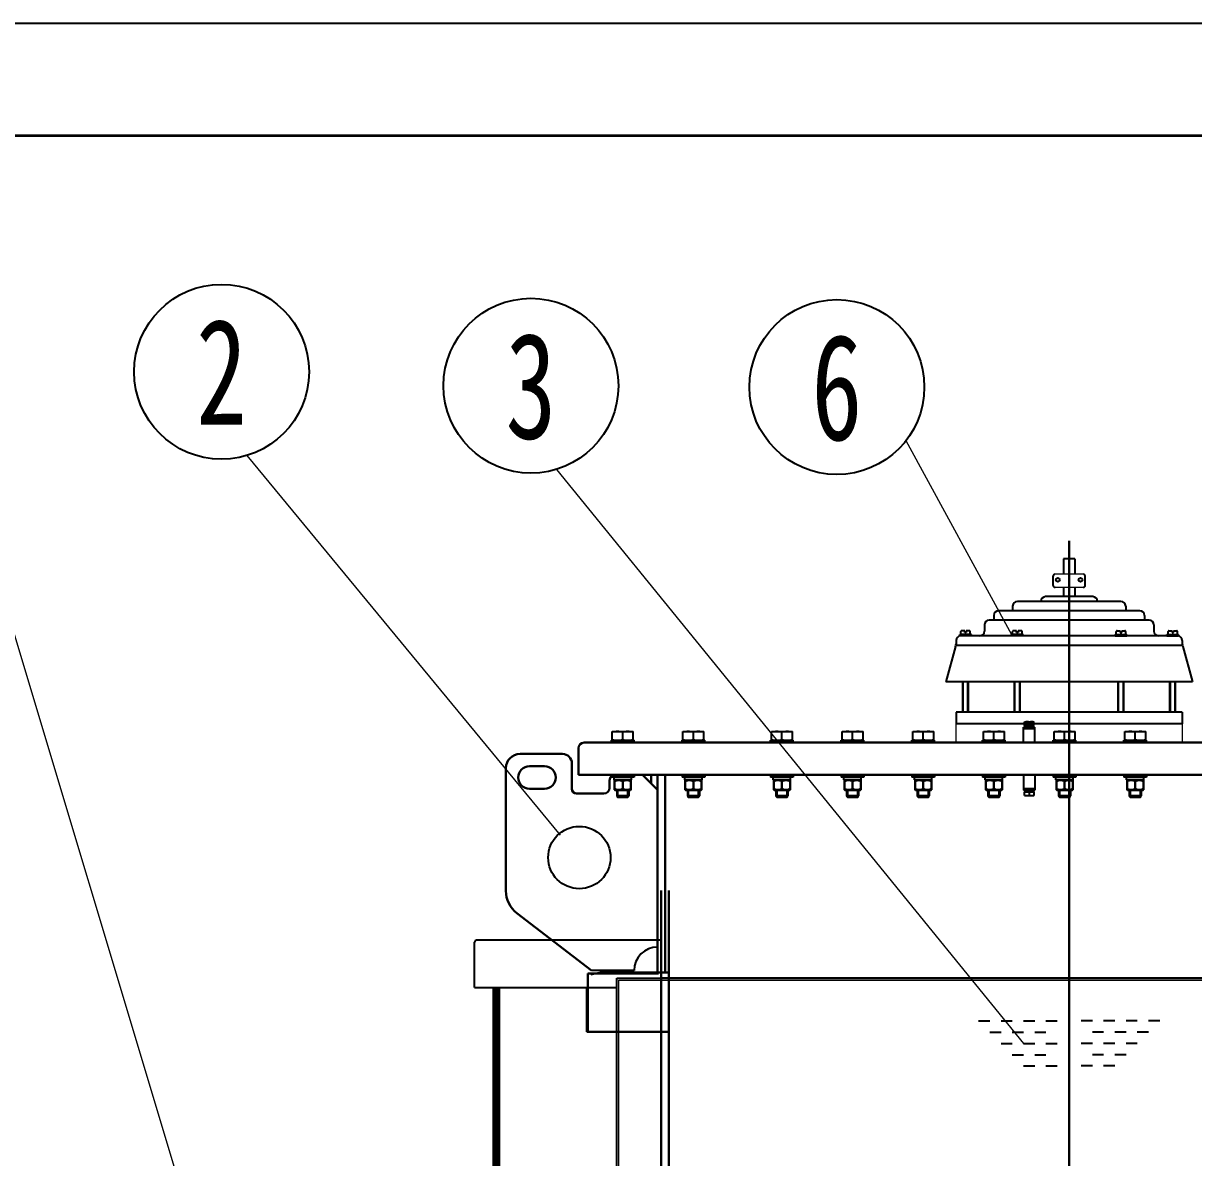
# Model space of a CAD drawing. Extents: x 54056 to 359947, y -41534 to 373650.
# Drawn here: x 82643 to 83885, y -35646 to -34442 of the extents above; entities that cross this region are included whole.
import ezdxf
from ezdxf.enums import TextEntityAlignment as Align

# ---------------------------------------------------------------- set-up
doc = ezdxf.new("R2010")
doc.units = 0
doc.header["$LTSCALE"] = 3
doc.header["$MEASUREMENT"] = 0
for name, pattern in [('CENTER', [50.8, 31.75, -6.35, 6.35, -6.35]), ('CENTERX2', [20.32, 12.7, -2.54, 2.54, -2.54]), ('DASHED', [19.05, 12.7, -6.35])]:
    doc.linetypes.add(name, pattern=pattern)
doc.layers.get('0').update_dxf_attribs({"linetype": 'CONTINUOUS', "lineweight": 30})
for name, color, linetype, lineweight in [('02', 1, 'CONTINUOUS', 18), ('11', 3, 'CONTINUOUS', 18), ('DIM', 4, 'CONTINUOUS', 20), ('标注、文本', 3, 'CONTINUOUS', 25), ('粗实线', 7, 'CONTINUOUS', 35)]:
    doc.layers.add(name, color=color, linetype=linetype, lineweight=lineweight)
for name, color, linetype in [('02___PRT_ALL_AXES', 7, 'CONTINUOUS'), ('08', 1, 'CONTINUOUS'), ('1', 6, 'CENTER'), ('2', 7, 'CONTINUOUS'), ('INTE_THICK', 7, 'CONTINUOUS'), ('ROUNDS', 7, 'CONTINUOUS')]:
    doc.layers.add(name, color=color, linetype=linetype)
doc.styles.get("Standard").update_dxf_attribs({"font": 'STFANGSO.TTF', "width": 0.7})

msp = doc.modelspace()

# ---------------------------------------------------------------- linework, layer by layer
at = {"color": 1, "linetype": 'ByBlock', "lineweight": 30}
msp.add_line((83753.145, -34990.94), (83753.145, -37474.053), dxfattribs=at)
at = {"color": 7, "linetype": 'Continuous'}
for p, q in [((83705.785, -35186.953), (83715.785, -35186.953)), ((83232.285, -35239.153), (83232.285, -35211.153)), ((84260.285, -35205.153), (83238.285, -35205.153)), ((83268.173, -35202.653), (83269.828, -35202.653)), ((83277.63, -35202.653), (83280.941, -35202.653)), ((83288.743, -35202.653), (83290.398, -35202.653)), ((83343.173, -35202.653), (83344.828, -35202.653)), ((83352.63, -35202.653), (83355.941, -35202.653)), ((83363.743, -35202.653), (83365.398, -35202.653)), ((83437.173, -35202.653), (83438.828, -35202.653)), ((83446.63, -35202.653), (83449.941, -35202.653)), ((83457.743, -35202.653), (83459.398, -35202.653)), ((83512.173, -35202.653), (83513.828, -35202.653)), ((83521.63, -35202.653), (83524.941, -35202.653)), ((83532.743, -35202.653), (83534.398, -35202.653)), ((83587.173, -35202.653), (83588.828, -35202.653)), ((83596.63, -35202.653), (83599.941, -35202.653)), ((83607.743, -35202.653), (83609.398, -35202.653)), ((83662.173, -35202.653), (83663.828, -35202.653)), ((83671.63, -35202.653), (83674.941, -35202.653)), ((83682.743, -35202.653), (83684.398, -35202.653)), ((83737.173, -35202.653), (83738.828, -35202.653)), ((83746.63, -35202.653), (83749.941, -35202.653)), ((83757.743, -35202.653), (83759.398, -35202.653)), ((83812.173, -35202.653), (83813.828, -35202.653)), ((83821.63, -35202.653), (83824.941, -35202.653)), ((83832.743, -35202.653), (83834.398, -35202.653)), ((83215.285, -35217.153), (83170.285, -35217.153)), ((83155.285, -35232.153), (83155.285, -35362.381)), ((83196.285, -35230.153), (83180.285, -35230.153)), ((83225.285, -35254.153), (83225.285, -35227.153)), ((83387.785, -35239.153), (83232.285, -35239.153)), ((83265.285, -35245.153), (83265.285, -35253.153)), ((83288.485, -35244.753), (83270.085, -35244.753)), ((83270.612, -35255.267), (83270.612, -35245.039)), ((83279.285, -35253.049), (83279.285, -35247.257)), ((83287.959, -35255.267), (83287.959, -35245.039)), ((83316.285, -35255.153), (83300.285, -35239.153)), ((83316.285, -35450.32), (83316.285, -35239.153)), ((83363.485, -35244.753), (83345.085, -35244.753)), ((83345.612, -35255.267), (83345.612, -35245.039)), ((83354.285, -35253.049), (83354.285, -35247.257)), ((83362.959, -35255.267), (83362.959, -35245.039)), ((84110.785, -35239.153), (83387.785, -35239.153)), ((83457.485, -35244.753), (83439.085, -35244.753)), ((83439.612, -35255.267), (83439.612, -35245.039)), ((83448.285, -35253.049), (83448.285, -35247.257)), ((83456.959, -35255.267), (83456.959, -35245.039)), ((83532.485, -35244.753), (83514.085, -35244.753)), ((83514.612, -35255.267), (83514.612, -35245.039)), ((83523.285, -35253.049), (83523.285, -35247.257)), ((83531.959, -35255.267), (83531.959, -35245.039)), ((83607.485, -35244.753), (83589.085, -35244.753)), ((83589.612, -35255.267), (83589.612, -35245.039)), ((83598.285, -35253.049), (83598.285, -35247.257)), ((83606.959, -35255.267), (83606.959, -35245.039)), ((83682.485, -35244.753), (83664.085, -35244.753)), ((83664.612, -35255.267), (83664.612, -35245.039)), ((83673.285, -35253.049), (83673.285, -35247.257)), ((83681.959, -35255.267), (83681.959, -35245.039)), ((83757.485, -35244.753), (83739.085, -35244.753)), ((83739.612, -35255.267), (83739.612, -35245.039)), ((83748.285, -35253.049), (83748.285, -35247.257)), ((83756.959, -35255.267), (83756.959, -35245.039)), ((83832.485, -35244.753), (83814.085, -35244.753)), ((83814.612, -35255.267), (83814.612, -35245.039)), ((83823.285, -35253.049), (83823.285, -35247.257)), ((83831.959, -35255.267), (83831.959, -35245.039)), ((83180.285, -35254.153), (83196.285, -35254.153)), ((83230.285, -35259.153), (83259.285, -35259.153)), ((83271.774, -35255.553), (83286.797, -35255.553)), ((83274.205, -35262.978), (83272.935, -35261.708)), ((83285.635, -35261.708), (83272.935, -35261.708)), ((83284.365, -35262.978), (83285.635, -35261.708)), ((83346.774, -35255.553), (83361.797, -35255.553)), ((83349.205, -35262.978), (83347.935, -35261.708)), ((83360.635, -35261.708), (83347.935, -35261.708)), ((83359.365, -35262.978), (83360.635, -35261.708)), ((83440.774, -35255.553), (83455.797, -35255.553)), ((83443.205, -35262.978), (83441.935, -35261.708)), ((83454.635, -35261.708), (83441.935, -35261.708)), ((83453.365, -35262.978), (83454.635, -35261.708)), ((83515.774, -35255.553), (83530.797, -35255.553)), ((83518.205, -35262.978), (83516.935, -35261.708)), ((83529.635, -35261.708), (83516.935, -35261.708)), ((83528.365, -35262.978), (83529.635, -35261.708)), ((83590.774, -35255.553), (83605.797, -35255.553)), ((83593.205, -35262.978), (83591.935, -35261.708)), ((83604.635, -35261.708), (83591.935, -35261.708)), ((83603.365, -35262.978), (83604.635, -35261.708)), ((83665.774, -35255.553), (83680.797, -35255.553)), ((83668.205, -35262.978), (83666.935, -35261.708)), ((83679.635, -35261.708), (83666.935, -35261.708)), ((83678.365, -35262.978), (83679.635, -35261.708)), ((83715.785, -35257.353), (83705.785, -35257.353)), ((83711.52, -35255.753), (83710.597, -35257.353)), ((83711.809, -35255.753), (83710.885, -35257.353)), ((83740.774, -35255.553), (83755.797, -35255.553)), ((83743.205, -35262.978), (83741.935, -35261.708)), ((83754.635, -35261.708), (83741.935, -35261.708)), ((83753.365, -35262.978), (83754.635, -35261.708)), ((83815.774, -35255.553), (83830.797, -35255.553)), ((83818.205, -35262.978), (83816.935, -35261.708)), ((83829.635, -35261.708), (83816.935, -35261.708)), ((83828.365, -35262.978), (83829.635, -35261.708)), ((83273.888, -35262.978), (83284.683, -35262.978)), ((83348.888, -35262.978), (83359.683, -35262.978)), ((83442.888, -35262.978), (83453.683, -35262.978)), ((83517.888, -35262.978), (83528.683, -35262.978)), ((83592.888, -35262.978), (83603.683, -35262.978)), ((83667.888, -35262.978), (83678.683, -35262.978)), ((83742.888, -35262.978), (83753.683, -35262.978)), ((83817.888, -35262.978), (83828.683, -35262.978)), ((83320.145, -35772.153), (83320.145, -35362.153)), ((83166.994, -35386.159), (83246.285, -35447.153)), ((83316.285, -35449.153), (83257.285, -35449.153)), ((83317.285, -35450.32), (83317.285, -35449.153)), ((83328.145, -35449.153), (83317.285, -35449.153)), ((83317.285, -35450.32), (83242.285, -35450.32)), ((83242.285, -35512.153), (83242.285, -35450.32)), ((84185.145, -35455.153), (83321.145, -35455.153)), ((83143.331, -37222.153), (83142.075, -35464.953)), ((83143.331, -37222.153), (83142.075, -35464.953)), ((83143.145, -35820.08), (83143.145, -35464.953)), ((83241.285, -35465.153), (83241.285, -35512.153)), ((83241.285, -35512.153), (83328.145, -35512.153))]:
    msp.add_line(p, q, dxfattribs=at)
at = {"color": 3, "linetype": 'Continuous'}
for p, q in [((83309.285, -35239.153), (83309.285, -35248.153)), ((83324.285, -35239.153), (83324.285, -35449.153)), ((83328.145, -35362.153), (83328.145, -35772.153)), ((83145.344, -37222.153), (83144, -35464.953)), ((83145.344, -37222.153), (83144, -35464.953)), ((83145.145, -35820.08), (83145.145, -35464.953)), ((83147, -35464.953), (83148.344, -37222.153)), ((83147, -35464.953), (83148.344, -37222.153)), ((83148.145, -35820.08), (83148.145, -35464.953))]:
    msp.add_line(p, q, dxfattribs=at)
at = {"color": 2, "linetype": 'Continuous'}
for p, q in [((83273.888, -35262.978), (83273.888, -35255.553)), ((83284.683, -35262.978), (83284.683, -35255.553)), ((83348.888, -35262.978), (83348.888, -35255.553)), ((83359.683, -35262.978), (83359.683, -35255.553)), ((83442.888, -35262.978), (83442.888, -35255.553)), ((83453.683, -35262.978), (83453.683, -35255.553)), ((83517.888, -35262.978), (83517.888, -35255.553)), ((83528.683, -35262.978), (83528.683, -35255.553)), ((83592.888, -35262.978), (83592.888, -35255.553)), ((83603.683, -35262.978), (83603.683, -35255.553)), ((83667.888, -35262.978), (83667.888, -35255.553)), ((83678.683, -35262.978), (83678.683, -35255.553)), ((83742.888, -35262.978), (83742.888, -35255.553)), ((83753.683, -35262.978), (83753.683, -35255.553)), ((83817.888, -35262.978), (83817.888, -35255.553)), ((83828.683, -35262.978), (83828.683, -35255.553))]:
    msp.add_line(p, q, dxfattribs=at)
at = {"color": 7, "linetype": 'Continuous'}
for centre, radius, start, end in [((83238.285, -35211.153), 6, 90, 180), ((83170.285, -35232.153), 15, 90, 180), ((83215.285, -35227.153), 10, 0, 90), ((83180.285, -35242.153), 12, 90, 270), ((83196.285, -35242.153), 12, 270, 90), ((83271.285, -35245.153), 6, 132.087528, 180), ((83271.774, -35247.257), 2.504, 90, 117.652096), ((83286.797, -35247.257), 2.504, 62.347904, 90), ((83346.774, -35247.257), 2.504, 90, 117.652096), ((83361.797, -35247.257), 2.504, 62.347904, 90), ((83440.774, -35247.257), 2.504, 90, 117.652096), ((83455.797, -35247.257), 2.504, 62.347904, 90), ((83515.774, -35247.257), 2.504, 90, 117.652096), ((83530.797, -35247.257), 2.504, 62.347904, 90), ((83590.774, -35247.257), 2.504, 90, 117.652096), ((83605.797, -35247.257), 2.504, 62.347904, 90), ((83665.774, -35247.257), 2.504, 90, 117.652096), ((83680.797, -35247.257), 2.504, 62.347904, 90), ((83740.774, -35247.257), 2.504, 90, 117.652096), ((83755.797, -35247.257), 2.504, 62.347904, 90), ((83815.774, -35247.257), 2.504, 90, 117.652096), ((83830.797, -35247.257), 2.504, 62.347904, 90), ((83230.285, -35254.153), 5, 180, 270), ((83259.285, -35253.153), 6, 270, 0), ((83271.774, -35253.049), 2.504, 242.347904, 270), ((83286.797, -35253.049), 2.504, 270, 297.652096), ((83346.774, -35253.049), 2.504, 242.347904, 270), ((83361.797, -35253.049), 2.504, 270, 297.652096), ((83440.774, -35253.049), 2.504, 242.347904, 270), ((83455.797, -35253.049), 2.504, 270, 297.652096), ((83515.774, -35253.049), 2.504, 242.347904, 270), ((83530.797, -35253.049), 2.504, 270, 297.652096), ((83590.774, -35253.049), 2.504, 242.347904, 270), ((83605.797, -35253.049), 2.504, 270, 297.652096), ((83665.774, -35253.049), 2.504, 242.347904, 270), ((83680.797, -35253.049), 2.504, 270, 297.652096), ((83740.774, -35253.049), 2.504, 242.347904, 270), ((83755.797, -35253.049), 2.504, 270, 297.652096), ((83815.774, -35253.049), 2.504, 242.347904, 270), ((83830.797, -35253.049), 2.504, 270, 297.652096), ((83185.285, -35362.381), 30, 180, 232.431408), ((83257.285, -35465.153), 16, 90, 111.810424), ((83251.341, -35466.298), 16, 90, 111.810424)]:
    msp.add_arc(centre, radius, start, end, dxfattribs=at)
for points, knots in [([(83279.285, -35247.257), (83279.285, -35247.013), (83279.156, -35246.531), (83278.697, -35245.984), (83278.128, -35245.609), (83277.312, -35245.28), (83276.241, -35245.081), (83274.948, -35245.018), (83273.655, -35245.081), (83272.584, -35245.28), (83271.769, -35245.609), (83271.2, -35245.984), (83270.741, -35246.531), (83270.612, -35247.013), (83270.612, -35247.257)], [0, 0, 0, 0, 0.06831954, 0.13363892, 0.19647531, 0.25797273, 0.37924939, 0.50003357, 0.62081808, 0.74209453, 0.80358604, 0.86639654, 0.9316918, 1, 1, 1, 1]), ([(83287.959, -35247.257), (83287.959, -35247.013), (83287.83, -35246.531), (83287.371, -35245.984), (83286.801, -35245.609), (83285.986, -35245.28), (83284.915, -35245.081), (83283.623, -35245.018), (83282.33, -35245.081), (83281.258, -35245.28), (83280.443, -35245.609), (83279.873, -35245.984), (83279.414, -35246.531), (83279.285, -35247.013), (83279.285, -35247.257)], [0, 0, 0, 0, 0.06831589, 0.13361298, 0.1964227, 0.25790937, 0.37917325, 0.49994446, 0.62072047, 0.74200295, 0.80350716, 0.8663402, 0.93167151, 1, 1, 1, 1]), ([(83354.285, -35247.257), (83354.285, -35247.013), (83354.156, -35246.531), (83353.697, -35245.984), (83353.128, -35245.609), (83352.312, -35245.28), (83351.241, -35245.081), (83349.948, -35245.018), (83348.655, -35245.081), (83347.584, -35245.28), (83346.769, -35245.609), (83346.2, -35245.984), (83345.741, -35246.531), (83345.612, -35247.013), (83345.612, -35247.257)], [0, 0, 0, 0, 0.06831954, 0.13363892, 0.19647531, 0.25797273, 0.37924939, 0.50003357, 0.62081808, 0.74209453, 0.80358604, 0.86639654, 0.9316918, 1, 1, 1, 1]), ([(83362.959, -35247.257), (83362.959, -35247.013), (83362.83, -35246.531), (83362.371, -35245.984), (83361.801, -35245.609), (83360.986, -35245.28), (83359.915, -35245.081), (83358.623, -35245.018), (83357.33, -35245.081), (83356.258, -35245.28), (83355.443, -35245.609), (83354.873, -35245.984), (83354.414, -35246.531), (83354.285, -35247.013), (83354.285, -35247.257)], [0, 0, 0, 0, 0.06831589, 0.13361298, 0.1964227, 0.25790937, 0.37917325, 0.49994446, 0.62072047, 0.74200295, 0.80350716, 0.8663402, 0.93167151, 1, 1, 1, 1]), ([(83448.285, -35247.257), (83448.285, -35247.013), (83448.156, -35246.531), (83447.697, -35245.984), (83447.128, -35245.609), (83446.312, -35245.28), (83445.241, -35245.081), (83443.948, -35245.018), (83442.655, -35245.081), (83441.584, -35245.28), (83440.769, -35245.609), (83440.2, -35245.984), (83439.741, -35246.531), (83439.612, -35247.013), (83439.612, -35247.257)], [0, 0, 0, 0, 0.06831954, 0.13363892, 0.19647531, 0.25797273, 0.37924939, 0.50003357, 0.62081808, 0.74209453, 0.80358604, 0.86639654, 0.9316918, 1, 1, 1, 1]), ([(83456.959, -35247.257), (83456.959, -35247.013), (83456.83, -35246.531), (83456.371, -35245.984), (83455.801, -35245.609), (83454.986, -35245.28), (83453.915, -35245.081), (83452.623, -35245.018), (83451.33, -35245.081), (83450.258, -35245.28), (83449.443, -35245.609), (83448.873, -35245.984), (83448.414, -35246.531), (83448.285, -35247.013), (83448.285, -35247.257)], [0, 0, 0, 0, 0.06831589, 0.13361298, 0.1964227, 0.25790937, 0.37917325, 0.49994446, 0.62072047, 0.74200295, 0.80350716, 0.8663402, 0.93167151, 1, 1, 1, 1]), ([(83523.285, -35247.257), (83523.285, -35247.013), (83523.156, -35246.531), (83522.697, -35245.984), (83522.128, -35245.609), (83521.312, -35245.28), (83520.241, -35245.081), (83518.948, -35245.018), (83517.655, -35245.081), (83516.584, -35245.28), (83515.769, -35245.609), (83515.2, -35245.984), (83514.741, -35246.531), (83514.612, -35247.013), (83514.612, -35247.257)], [0, 0, 0, 0, 0.06831954, 0.13363892, 0.19647531, 0.25797273, 0.37924939, 0.50003357, 0.62081808, 0.74209453, 0.80358604, 0.86639654, 0.9316918, 1, 1, 1, 1]), ([(83531.959, -35247.257), (83531.959, -35247.013), (83531.83, -35246.531), (83531.371, -35245.984), (83530.801, -35245.609), (83529.986, -35245.28), (83528.915, -35245.081), (83527.623, -35245.018), (83526.33, -35245.081), (83525.258, -35245.28), (83524.443, -35245.609), (83523.873, -35245.984), (83523.414, -35246.531), (83523.285, -35247.013), (83523.285, -35247.257)], [0, 0, 0, 0, 0.06831589, 0.13361298, 0.1964227, 0.25790937, 0.37917325, 0.49994446, 0.62072047, 0.74200295, 0.80350716, 0.8663402, 0.93167151, 1, 1, 1, 1]), ([(83598.285, -35247.257), (83598.285, -35247.013), (83598.156, -35246.531), (83597.697, -35245.984), (83597.128, -35245.609), (83596.312, -35245.28), (83595.241, -35245.081), (83593.948, -35245.018), (83592.655, -35245.081), (83591.584, -35245.28), (83590.769, -35245.609), (83590.2, -35245.984), (83589.741, -35246.531), (83589.612, -35247.013), (83589.612, -35247.257)], [0, 0, 0, 0, 0.06831954, 0.13363892, 0.19647531, 0.25797273, 0.37924939, 0.50003357, 0.62081808, 0.74209453, 0.80358604, 0.86639654, 0.9316918, 1, 1, 1, 1]), ([(83606.959, -35247.257), (83606.959, -35247.013), (83606.83, -35246.531), (83606.371, -35245.984), (83605.801, -35245.609), (83604.986, -35245.28), (83603.915, -35245.081), (83602.623, -35245.018), (83601.33, -35245.081), (83600.258, -35245.28), (83599.443, -35245.609), (83598.873, -35245.984), (83598.414, -35246.531), (83598.285, -35247.013), (83598.285, -35247.257)], [0, 0, 0, 0, 0.06831589, 0.13361298, 0.1964227, 0.25790937, 0.37917325, 0.49994446, 0.62072047, 0.74200295, 0.80350716, 0.8663402, 0.93167151, 1, 1, 1, 1]), ([(83673.285, -35247.257), (83673.285, -35247.013), (83673.156, -35246.531), (83672.697, -35245.984), (83672.128, -35245.609), (83671.312, -35245.28), (83670.241, -35245.081), (83668.948, -35245.018), (83667.655, -35245.081), (83666.584, -35245.28), (83665.769, -35245.609), (83665.2, -35245.984), (83664.741, -35246.531), (83664.612, -35247.013), (83664.612, -35247.257)], [0, 0, 0, 0, 0.06831954, 0.13363892, 0.19647531, 0.25797273, 0.37924939, 0.50003357, 0.62081808, 0.74209453, 0.80358604, 0.86639654, 0.9316918, 1, 1, 1, 1]), ([(83681.959, -35247.257), (83681.959, -35247.013), (83681.83, -35246.531), (83681.371, -35245.984), (83680.801, -35245.609), (83679.986, -35245.28), (83678.915, -35245.081), (83677.623, -35245.018), (83676.33, -35245.081), (83675.258, -35245.28), (83674.443, -35245.609), (83673.873, -35245.984), (83673.414, -35246.531), (83673.285, -35247.013), (83673.285, -35247.257)], [0, 0, 0, 0, 0.06831589, 0.13361298, 0.1964227, 0.25790937, 0.37917325, 0.49994446, 0.62072047, 0.74200295, 0.80350716, 0.8663402, 0.93167151, 1, 1, 1, 1]), ([(83748.285, -35247.257), (83748.285, -35247.013), (83748.156, -35246.531), (83747.697, -35245.984), (83747.128, -35245.609), (83746.312, -35245.28), (83745.241, -35245.081), (83743.948, -35245.018), (83742.655, -35245.081), (83741.584, -35245.28), (83740.769, -35245.609), (83740.2, -35245.984), (83739.741, -35246.531), (83739.612, -35247.013), (83739.612, -35247.257)], [0, 0, 0, 0, 0.06831954, 0.13363892, 0.19647531, 0.25797273, 0.37924939, 0.50003357, 0.62081808, 0.74209453, 0.80358604, 0.86639654, 0.9316918, 1, 1, 1, 1]), ([(83756.959, -35247.257), (83756.959, -35247.013), (83756.83, -35246.531), (83756.371, -35245.984), (83755.801, -35245.609), (83754.986, -35245.28), (83753.915, -35245.081), (83752.623, -35245.018), (83751.33, -35245.081), (83750.258, -35245.28), (83749.443, -35245.609), (83748.873, -35245.984), (83748.414, -35246.531), (83748.285, -35247.013), (83748.285, -35247.257)], [0, 0, 0, 0, 0.06831589, 0.13361298, 0.1964227, 0.25790937, 0.37917325, 0.49994446, 0.62072047, 0.74200295, 0.80350716, 0.8663402, 0.93167151, 1, 1, 1, 1]), ([(83823.285, -35247.257), (83823.285, -35247.013), (83823.156, -35246.531), (83822.697, -35245.984), (83822.128, -35245.609), (83821.312, -35245.28), (83820.241, -35245.081), (83818.948, -35245.018), (83817.655, -35245.081), (83816.584, -35245.28), (83815.769, -35245.609), (83815.2, -35245.984), (83814.741, -35246.531), (83814.612, -35247.013), (83814.612, -35247.257)], [0, 0, 0, 0, 0.06831954, 0.13363892, 0.19647531, 0.25797273, 0.37924939, 0.50003357, 0.62081808, 0.74209453, 0.80358604, 0.86639654, 0.9316918, 1, 1, 1, 1]), ([(83831.959, -35247.257), (83831.959, -35247.013), (83831.83, -35246.531), (83831.371, -35245.984), (83830.801, -35245.609), (83829.986, -35245.28), (83828.915, -35245.081), (83827.623, -35245.018), (83826.33, -35245.081), (83825.258, -35245.28), (83824.443, -35245.609), (83823.873, -35245.984), (83823.414, -35246.531), (83823.285, -35247.013), (83823.285, -35247.257)], [0, 0, 0, 0, 0.06831589, 0.13361298, 0.1964227, 0.25790937, 0.37917325, 0.49994446, 0.62072047, 0.74200295, 0.80350716, 0.8663402, 0.93167151, 1, 1, 1, 1]), ([(83270.612, -35253.049), (83270.612, -35253.292), (83270.741, -35253.775), (83271.2, -35254.322), (83271.769, -35254.696), (83272.584, -35255.025), (83273.655, -35255.224), (83274.948, -35255.288), (83276.241, -35255.225), (83277.312, -35255.025), (83278.127, -35254.697), (83278.697, -35254.322), (83279.156, -35253.775), (83279.285, -35253.292), (83279.285, -35253.049)], [0, 0, 0, 0, 0.06829582, 0.13358371, 0.1963908, 0.25788017, 0.37915389, 0.49993567, 0.6207226, 0.74201401, 0.80351993, 0.86635544, 0.93168065, 1, 1, 1, 1]), ([(83279.285, -35253.049), (83279.285, -35253.292), (83279.414, -35253.775), (83279.873, -35254.322), (83280.443, -35254.697), (83281.258, -35255.025), (83282.329, -35255.225), (83283.622, -35255.288), (83284.915, -35255.225), (83285.986, -35255.025), (83286.801, -35254.696), (83287.371, -35254.322), (83287.83, -35253.775), (83287.959, -35253.292), (83287.959, -35253.049)], [0, 0, 0, 0, 0.06831508, 0.13361999, 0.196443, 0.25793888, 0.37921906, 0.50000776, 0.62079657, 0.74207692, 0.80357124, 0.866388, 0.93168733, 1, 1, 1, 1]), ([(83345.612, -35253.049), (83345.612, -35253.292), (83345.741, -35253.775), (83346.2, -35254.322), (83346.769, -35254.696), (83347.584, -35255.025), (83348.655, -35255.224), (83349.948, -35255.288), (83351.241, -35255.225), (83352.312, -35255.025), (83353.127, -35254.697), (83353.697, -35254.322), (83354.156, -35253.775), (83354.285, -35253.292), (83354.285, -35253.049)], [0, 0, 0, 0, 0.06829582, 0.13358371, 0.1963908, 0.25788017, 0.37915389, 0.49993567, 0.6207226, 0.74201401, 0.80351993, 0.86635544, 0.93168065, 1, 1, 1, 1]), ([(83354.285, -35253.049), (83354.285, -35253.292), (83354.414, -35253.775), (83354.873, -35254.322), (83355.443, -35254.697), (83356.258, -35255.025), (83357.329, -35255.225), (83358.622, -35255.288), (83359.915, -35255.225), (83360.986, -35255.025), (83361.801, -35254.696), (83362.371, -35254.322), (83362.83, -35253.775), (83362.959, -35253.292), (83362.959, -35253.049)], [0, 0, 0, 0, 0.06831508, 0.13361999, 0.196443, 0.25793888, 0.37921906, 0.50000776, 0.62079657, 0.74207692, 0.80357124, 0.866388, 0.93168733, 1, 1, 1, 1]), ([(83439.612, -35253.049), (83439.612, -35253.292), (83439.741, -35253.775), (83440.2, -35254.322), (83440.769, -35254.696), (83441.584, -35255.025), (83442.655, -35255.224), (83443.948, -35255.288), (83445.241, -35255.225), (83446.312, -35255.025), (83447.127, -35254.697), (83447.697, -35254.322), (83448.156, -35253.775), (83448.285, -35253.292), (83448.285, -35253.049)], [0, 0, 0, 0, 0.06829582, 0.13358371, 0.1963908, 0.25788017, 0.37915389, 0.49993567, 0.6207226, 0.74201401, 0.80351993, 0.86635544, 0.93168065, 1, 1, 1, 1]), ([(83448.285, -35253.049), (83448.285, -35253.292), (83448.414, -35253.775), (83448.873, -35254.322), (83449.443, -35254.697), (83450.258, -35255.025), (83451.329, -35255.225), (83452.622, -35255.288), (83453.915, -35255.225), (83454.986, -35255.025), (83455.801, -35254.696), (83456.371, -35254.322), (83456.83, -35253.775), (83456.959, -35253.292), (83456.959, -35253.049)], [0, 0, 0, 0, 0.06831508, 0.13361999, 0.196443, 0.25793888, 0.37921906, 0.50000776, 0.62079657, 0.74207692, 0.80357124, 0.866388, 0.93168733, 1, 1, 1, 1]), ([(83514.612, -35253.049), (83514.612, -35253.292), (83514.741, -35253.775), (83515.2, -35254.322), (83515.769, -35254.696), (83516.584, -35255.025), (83517.655, -35255.224), (83518.948, -35255.288), (83520.241, -35255.225), (83521.312, -35255.025), (83522.127, -35254.697), (83522.697, -35254.322), (83523.156, -35253.775), (83523.285, -35253.292), (83523.285, -35253.049)], [0, 0, 0, 0, 0.06829582, 0.13358371, 0.1963908, 0.25788017, 0.37915389, 0.49993567, 0.6207226, 0.74201401, 0.80351993, 0.86635544, 0.93168065, 1, 1, 1, 1]), ([(83523.285, -35253.049), (83523.285, -35253.292), (83523.414, -35253.775), (83523.873, -35254.322), (83524.443, -35254.697), (83525.258, -35255.025), (83526.329, -35255.225), (83527.622, -35255.288), (83528.915, -35255.225), (83529.986, -35255.025), (83530.801, -35254.696), (83531.371, -35254.322), (83531.83, -35253.775), (83531.959, -35253.292), (83531.959, -35253.049)], [0, 0, 0, 0, 0.06831508, 0.13361999, 0.196443, 0.25793888, 0.37921906, 0.50000776, 0.62079657, 0.74207692, 0.80357124, 0.866388, 0.93168733, 1, 1, 1, 1]), ([(83589.612, -35253.049), (83589.612, -35253.292), (83589.741, -35253.775), (83590.2, -35254.322), (83590.769, -35254.696), (83591.584, -35255.025), (83592.655, -35255.224), (83593.948, -35255.288), (83595.241, -35255.225), (83596.312, -35255.025), (83597.127, -35254.697), (83597.697, -35254.322), (83598.156, -35253.775), (83598.285, -35253.292), (83598.285, -35253.049)], [0, 0, 0, 0, 0.06829582, 0.13358371, 0.1963908, 0.25788017, 0.37915389, 0.49993567, 0.6207226, 0.74201401, 0.80351993, 0.86635544, 0.93168065, 1, 1, 1, 1]), ([(83598.285, -35253.049), (83598.285, -35253.292), (83598.414, -35253.775), (83598.873, -35254.322), (83599.443, -35254.697), (83600.258, -35255.025), (83601.329, -35255.225), (83602.622, -35255.288), (83603.915, -35255.225), (83604.986, -35255.025), (83605.801, -35254.696), (83606.371, -35254.322), (83606.83, -35253.775), (83606.959, -35253.292), (83606.959, -35253.049)], [0, 0, 0, 0, 0.06831508, 0.13361999, 0.196443, 0.25793888, 0.37921906, 0.50000776, 0.62079657, 0.74207692, 0.80357124, 0.866388, 0.93168733, 1, 1, 1, 1]), ([(83664.612, -35253.049), (83664.612, -35253.292), (83664.741, -35253.775), (83665.2, -35254.322), (83665.769, -35254.696), (83666.584, -35255.025), (83667.655, -35255.224), (83668.948, -35255.288), (83670.241, -35255.225), (83671.312, -35255.025), (83672.127, -35254.697), (83672.697, -35254.322), (83673.156, -35253.775), (83673.285, -35253.292), (83673.285, -35253.049)], [0, 0, 0, 0, 0.06829582, 0.13358371, 0.1963908, 0.25788017, 0.37915389, 0.49993567, 0.6207226, 0.74201401, 0.80351993, 0.86635544, 0.93168065, 1, 1, 1, 1]), ([(83673.285, -35253.049), (83673.285, -35253.292), (83673.414, -35253.775), (83673.873, -35254.322), (83674.443, -35254.697), (83675.258, -35255.025), (83676.329, -35255.225), (83677.622, -35255.288), (83678.915, -35255.225), (83679.986, -35255.025), (83680.801, -35254.696), (83681.371, -35254.322), (83681.83, -35253.775), (83681.959, -35253.292), (83681.959, -35253.049)], [0, 0, 0, 0, 0.06831508, 0.13361999, 0.196443, 0.25793888, 0.37921906, 0.50000776, 0.62079657, 0.74207692, 0.80357124, 0.866388, 0.93168733, 1, 1, 1, 1]), ([(83739.612, -35253.049), (83739.612, -35253.292), (83739.741, -35253.775), (83740.2, -35254.322), (83740.769, -35254.696), (83741.584, -35255.025), (83742.655, -35255.224), (83743.948, -35255.288), (83745.241, -35255.225), (83746.312, -35255.025), (83747.127, -35254.697), (83747.697, -35254.322), (83748.156, -35253.775), (83748.285, -35253.292), (83748.285, -35253.049)], [0, 0, 0, 0, 0.06829582, 0.13358371, 0.1963908, 0.25788017, 0.37915389, 0.49993567, 0.6207226, 0.74201401, 0.80351993, 0.86635544, 0.93168065, 1, 1, 1, 1]), ([(83748.285, -35253.049), (83748.285, -35253.292), (83748.414, -35253.775), (83748.873, -35254.322), (83749.443, -35254.697), (83750.258, -35255.025), (83751.329, -35255.225), (83752.622, -35255.288), (83753.915, -35255.225), (83754.986, -35255.025), (83755.801, -35254.696), (83756.371, -35254.322), (83756.83, -35253.775), (83756.959, -35253.292), (83756.959, -35253.049)], [0, 0, 0, 0, 0.06831508, 0.13361999, 0.196443, 0.25793888, 0.37921906, 0.50000776, 0.62079657, 0.74207692, 0.80357124, 0.866388, 0.93168733, 1, 1, 1, 1]), ([(83814.612, -35253.049), (83814.612, -35253.292), (83814.741, -35253.775), (83815.2, -35254.322), (83815.769, -35254.696), (83816.584, -35255.025), (83817.655, -35255.224), (83818.948, -35255.288), (83820.241, -35255.225), (83821.312, -35255.025), (83822.127, -35254.697), (83822.697, -35254.322), (83823.156, -35253.775), (83823.285, -35253.292), (83823.285, -35253.049)], [0, 0, 0, 0, 0.06829582, 0.13358371, 0.1963908, 0.25788017, 0.37915389, 0.49993567, 0.6207226, 0.74201401, 0.80351993, 0.86635544, 0.93168065, 1, 1, 1, 1]), ([(83823.285, -35253.049), (83823.285, -35253.292), (83823.414, -35253.775), (83823.873, -35254.322), (83824.443, -35254.697), (83825.258, -35255.025), (83826.329, -35255.225), (83827.622, -35255.288), (83828.915, -35255.225), (83829.986, -35255.025), (83830.801, -35254.696), (83831.371, -35254.322), (83831.83, -35253.775), (83831.959, -35253.292), (83831.959, -35253.049)], [0, 0, 0, 0, 0.06831508, 0.13361999, 0.196443, 0.25793888, 0.37921906, 0.50000776, 0.62079657, 0.74207692, 0.80357124, 0.866388, 0.93168733, 1, 1, 1, 1])]:
    msp.add_open_spline(points, degree=3, knots=knots, dxfattribs=at)
at = {"layer": '02'}
for p, q in [((83579.94, -34884.494), (83691.945, -35090.375)), ((82576.31, -34900.608), (82957.196, -36167.76)), ((82880.42, -34900.279), (83212.866, -35303.476)), ((83208.836, -34915.004), (83704.69, -35524.472))]:
    msp.add_line(p, q, dxfattribs=at)
at = {"layer": '02___PRT_ALL_AXES', "color": 7, "linetype": 'Continuous'}
for p, q in [((83705.785, -35186.953), (83705.785, -35182.953)), ((83705.785, -35182.953), (83715.785, -35182.953)), ((83706.135, -35188.553), (83706.135, -35186.953)), ((83710.785, -35186.953), (83710.785, -35183.273)), ((83715.435, -35188.553), (83715.435, -35186.953)), ((83715.785, -35186.953), (83715.785, -35182.953)), ((83268.173, -35202.653), (83268.173, -35193.407)), ((83268.173, -35193.407), (83290.398, -35193.407)), ((83279.285, -35202.653), (83279.285, -35194.119)), ((83290.398, -35202.653), (83290.398, -35193.407)), ((83343.173, -35202.653), (83343.173, -35193.407)), ((83343.173, -35193.407), (83365.398, -35193.407)), ((83354.285, -35202.653), (83354.285, -35194.119)), ((83365.398, -35202.653), (83365.398, -35193.407)), ((83437.173, -35202.653), (83437.173, -35193.407)), ((83437.173, -35193.407), (83459.398, -35193.407)), ((83448.285, -35202.653), (83448.285, -35194.119)), ((83459.398, -35202.653), (83459.398, -35193.407)), ((83512.173, -35202.653), (83512.173, -35193.407)), ((83512.173, -35193.407), (83534.398, -35193.407)), ((83523.285, -35202.653), (83523.285, -35194.119)), ((83534.398, -35202.653), (83534.398, -35193.407)), ((83587.173, -35202.653), (83587.173, -35193.407)), ((83587.173, -35193.407), (83609.398, -35193.407)), ((83598.285, -35202.653), (83598.285, -35194.119)), ((83609.398, -35202.653), (83609.398, -35193.407)), ((83662.173, -35202.653), (83662.173, -35193.407)), ((83662.173, -35193.407), (83684.398, -35193.407)), ((83673.285, -35202.653), (83673.285, -35194.119)), ((83684.398, -35202.653), (83684.398, -35193.407)), ((83704.785, -35205.153), (83704.785, -35188.553)), ((83704.785, -35188.553), (83716.785, -35188.553)), ((83704.785, -35190.153), (83716.785, -35190.153)), ((83716.785, -35205.153), (83716.785, -35188.553)), ((83737.173, -35202.653), (83737.173, -35193.407)), ((83737.173, -35193.407), (83759.398, -35193.407)), ((83748.285, -35202.653), (83748.285, -35194.119)), ((83759.398, -35202.653), (83759.398, -35193.407)), ((83812.173, -35202.653), (83812.173, -35193.407)), ((83812.173, -35193.407), (83834.398, -35193.407)), ((83823.285, -35202.653), (83823.285, -35194.119)), ((83834.398, -35202.653), (83834.398, -35193.407)), ((83267.285, -35205.153), (83267.285, -35202.653)), ((83267.285, -35202.653), (83268.173, -35202.653)), ((83269.828, -35202.653), (83277.63, -35202.653)), ((83280.941, -35202.653), (83288.743, -35202.653)), ((83290.398, -35202.653), (83291.285, -35202.653)), ((83291.285, -35205.153), (83291.285, -35202.653)), ((83342.285, -35205.153), (83342.285, -35202.653)), ((83342.285, -35202.653), (83343.173, -35202.653)), ((83344.828, -35202.653), (83352.63, -35202.653)), ((83355.941, -35202.653), (83363.743, -35202.653)), ((83365.398, -35202.653), (83366.285, -35202.653)), ((83366.285, -35205.153), (83366.285, -35202.653)), ((83436.285, -35205.153), (83436.285, -35202.653)), ((83436.285, -35202.653), (83437.173, -35202.653)), ((83438.828, -35202.653), (83446.63, -35202.653)), ((83449.941, -35202.653), (83457.743, -35202.653)), ((83459.398, -35202.653), (83460.285, -35202.653)), ((83460.285, -35205.153), (83460.285, -35202.653)), ((83511.285, -35205.153), (83511.285, -35202.653)), ((83511.285, -35202.653), (83512.173, -35202.653)), ((83513.828, -35202.653), (83521.63, -35202.653)), ((83524.941, -35202.653), (83532.743, -35202.653)), ((83534.398, -35202.653), (83535.285, -35202.653)), ((83535.285, -35205.153), (83535.285, -35202.653)), ((83586.285, -35205.153), (83586.285, -35202.653)), ((83586.285, -35202.653), (83587.173, -35202.653)), ((83588.828, -35202.653), (83596.63, -35202.653)), ((83599.941, -35202.653), (83607.743, -35202.653)), ((83609.398, -35202.653), (83610.285, -35202.653)), ((83610.285, -35205.153), (83610.285, -35202.653)), ((83661.285, -35205.153), (83661.285, -35202.653)), ((83661.285, -35202.653), (83662.173, -35202.653)), ((83663.828, -35202.653), (83671.63, -35202.653)), ((83674.941, -35202.653), (83682.743, -35202.653)), ((83684.398, -35202.653), (83685.285, -35202.653)), ((83685.285, -35205.153), (83685.285, -35202.653)), ((83736.285, -35205.153), (83736.285, -35202.653)), ((83736.285, -35202.653), (83737.173, -35202.653)), ((83738.828, -35202.653), (83746.63, -35202.653)), ((83749.941, -35202.653), (83757.743, -35202.653)), ((83759.398, -35202.653), (83760.285, -35202.653)), ((83760.285, -35205.153), (83760.285, -35202.653)), ((83811.285, -35205.153), (83811.285, -35202.653)), ((83811.285, -35202.653), (83812.173, -35202.653)), ((83813.828, -35202.653), (83821.63, -35202.653)), ((83824.941, -35202.653), (83832.743, -35202.653)), ((83834.398, -35202.653), (83835.285, -35202.653)), ((83835.285, -35205.153), (83835.285, -35202.653)), ((83267.285, -35239.153), (83267.285, -35241.653)), ((83291.285, -35241.653), (83267.285, -35241.653)), ((83270.085, -35244.753), (83270.085, -35241.653)), ((83288.485, -35244.753), (83288.485, -35241.653)), ((83291.285, -35239.153), (83291.285, -35241.653)), ((83342.285, -35239.153), (83342.285, -35241.653)), ((83366.285, -35241.653), (83342.285, -35241.653)), ((83345.085, -35244.753), (83345.085, -35241.653)), ((83363.485, -35244.753), (83363.485, -35241.653)), ((83366.285, -35239.153), (83366.285, -35241.653)), ((83436.285, -35239.153), (83436.285, -35241.653)), ((83460.285, -35241.653), (83436.285, -35241.653)), ((83439.085, -35244.753), (83439.085, -35241.653)), ((83457.485, -35244.753), (83457.485, -35241.653)), ((83460.285, -35239.153), (83460.285, -35241.653)), ((83511.285, -35239.153), (83511.285, -35241.653)), ((83535.285, -35241.653), (83511.285, -35241.653)), ((83514.085, -35244.753), (83514.085, -35241.653)), ((83532.485, -35244.753), (83532.485, -35241.653)), ((83535.285, -35239.153), (83535.285, -35241.653)), ((83586.285, -35239.153), (83586.285, -35241.653)), ((83610.285, -35241.653), (83586.285, -35241.653)), ((83589.085, -35244.753), (83589.085, -35241.653)), ((83607.485, -35244.753), (83607.485, -35241.653)), ((83610.285, -35239.153), (83610.285, -35241.653)), ((83661.285, -35239.153), (83661.285, -35241.653)), ((83685.285, -35241.653), (83661.285, -35241.653)), ((83664.085, -35244.753), (83664.085, -35241.653)), ((83682.485, -35244.753), (83682.485, -35241.653)), ((83685.285, -35239.153), (83685.285, -35241.653)), ((83704.785, -35239.153), (83704.785, -35255.753)), ((83716.785, -35239.153), (83716.785, -35255.753)), ((83736.285, -35239.153), (83736.285, -35241.653)), ((83760.285, -35241.653), (83736.285, -35241.653)), ((83739.085, -35244.753), (83739.085, -35241.653)), ((83757.485, -35244.753), (83757.485, -35241.653)), ((83760.285, -35239.153), (83760.285, -35241.653)), ((83811.285, -35239.153), (83811.285, -35241.653)), ((83835.285, -35241.653), (83811.285, -35241.653)), ((83814.085, -35244.753), (83814.085, -35241.653)), ((83832.485, -35244.753), (83832.485, -35241.653)), ((83835.285, -35239.153), (83835.285, -35241.653)), ((83272.935, -35255.553), (83272.935, -35261.708)), ((83285.635, -35255.553), (83285.635, -35261.708)), ((83347.935, -35255.553), (83347.935, -35261.708)), ((83360.635, -35255.553), (83360.635, -35261.708)), ((83441.935, -35255.553), (83441.935, -35261.708)), ((83454.635, -35255.553), (83454.635, -35261.708)), ((83516.935, -35255.553), (83516.935, -35261.708)), ((83529.635, -35255.553), (83529.635, -35261.708)), ((83591.935, -35255.553), (83591.935, -35261.708)), ((83604.635, -35255.553), (83604.635, -35261.708)), ((83666.935, -35255.553), (83666.935, -35261.708)), ((83679.635, -35255.553), (83679.635, -35261.708)), ((83716.785, -35254.153), (83704.785, -35254.153)), ((83716.785, -35255.753), (83704.785, -35255.753)), ((83705.785, -35261.353), (83705.785, -35257.353)), ((83705.785, -35261.353), (83715.785, -35261.353)), ((83706.135, -35255.753), (83706.135, -35257.353)), ((83710.785, -35257.353), (83710.785, -35261.032)), ((83715.435, -35255.753), (83715.435, -35257.353)), ((83715.785, -35257.353), (83715.785, -35261.353)), ((83741.935, -35255.553), (83741.935, -35261.708)), ((83754.635, -35255.553), (83754.635, -35261.708)), ((83816.935, -35255.553), (83816.935, -35261.708)), ((83829.635, -35255.553), (83829.635, -35261.708)), ((83291.285, -35447.153), (83246.285, -35447.153))]:
    msp.add_line(p, q, dxfattribs=at)
msp.add_circle((83233.236, -35327.098), 33.093, dxfattribs=at)
msp.add_arc((83316.285, -35447.153), 25, 90, 180, dxfattribs=at)
for points in [[(83708.285, -35182.953), (83707.445, -35182.953), (83706.602, -35183.078), (83705.785, -35183.273)], [(83710.785, -35183.273), (83709.968, -35183.078), (83709.125, -35182.953), (83708.285, -35182.953)], [(83713.285, -35182.953), (83712.445, -35182.953), (83711.602, -35183.078), (83710.785, -35183.273)], [(83715.785, -35183.273), (83714.968, -35183.078), (83714.125, -35182.953), (83713.285, -35182.953)], [(83705.785, -35261.032), (83706.602, -35261.228), (83707.445, -35261.353), (83708.285, -35261.353)], [(83708.285, -35261.353), (83709.125, -35261.353), (83709.968, -35261.228), (83710.785, -35261.032)], [(83710.785, -35261.032), (83711.602, -35261.228), (83712.445, -35261.353), (83713.285, -35261.353)], [(83713.285, -35261.353), (83714.125, -35261.353), (83714.968, -35261.228), (83715.785, -35261.032)]]:
    msp.add_open_spline(points, degree=3, dxfattribs=at)
for points, knots in [([(83273.729, -35193.407), (83272.796, -35193.407), (83270.923, -35193.541), (83269.084, -35193.901), (83268.173, -35194.119)], [0, 0, 0, 0, 0.49901332, 1, 1, 1, 1]), ([(83279.285, -35194.119), (83278.374, -35193.901), (83276.535, -35193.541), (83274.663, -35193.407), (83273.729, -35193.407)], [0, 0, 0, 0, 0.50098217, 1, 1, 1, 1]), ([(83284.842, -35193.407), (83283.908, -35193.407), (83282.036, -35193.541), (83280.197, -35193.901), (83279.285, -35194.119)], [0, 0, 0, 0, 0.49901332, 1, 1, 1, 1]), ([(83290.398, -35194.119), (83289.486, -35193.901), (83287.647, -35193.541), (83285.775, -35193.407), (83284.842, -35193.407)], [0, 0, 0, 0, 0.50098217, 1, 1, 1, 1]), ([(83348.729, -35193.407), (83347.796, -35193.407), (83345.923, -35193.541), (83344.084, -35193.901), (83343.173, -35194.119)], [0, 0, 0, 0, 0.49901332, 1, 1, 1, 1]), ([(83354.285, -35194.119), (83353.374, -35193.901), (83351.535, -35193.541), (83349.663, -35193.407), (83348.729, -35193.407)], [0, 0, 0, 0, 0.50098217, 1, 1, 1, 1]), ([(83359.842, -35193.407), (83358.908, -35193.407), (83357.036, -35193.541), (83355.197, -35193.901), (83354.285, -35194.119)], [0, 0, 0, 0, 0.49901332, 1, 1, 1, 1]), ([(83365.398, -35194.119), (83364.486, -35193.901), (83362.647, -35193.541), (83360.775, -35193.407), (83359.842, -35193.407)], [0, 0, 0, 0, 0.50098217, 1, 1, 1, 1]), ([(83442.729, -35193.407), (83441.796, -35193.407), (83439.923, -35193.541), (83438.084, -35193.901), (83437.173, -35194.119)], [0, 0, 0, 0, 0.49901332, 1, 1, 1, 1]), ([(83448.285, -35194.119), (83447.374, -35193.901), (83445.535, -35193.541), (83443.663, -35193.407), (83442.729, -35193.407)], [0, 0, 0, 0, 0.50098217, 1, 1, 1, 1]), ([(83453.842, -35193.407), (83452.908, -35193.407), (83451.036, -35193.541), (83449.197, -35193.901), (83448.285, -35194.119)], [0, 0, 0, 0, 0.49901332, 1, 1, 1, 1]), ([(83459.398, -35194.119), (83458.486, -35193.901), (83456.647, -35193.541), (83454.775, -35193.407), (83453.842, -35193.407)], [0, 0, 0, 0, 0.50098217, 1, 1, 1, 1]), ([(83517.729, -35193.407), (83516.796, -35193.407), (83514.923, -35193.541), (83513.084, -35193.901), (83512.173, -35194.119)], [0, 0, 0, 0, 0.49901332, 1, 1, 1, 1]), ([(83523.285, -35194.119), (83522.374, -35193.901), (83520.535, -35193.541), (83518.663, -35193.407), (83517.729, -35193.407)], [0, 0, 0, 0, 0.50098217, 1, 1, 1, 1]), ([(83528.842, -35193.407), (83527.908, -35193.407), (83526.036, -35193.541), (83524.197, -35193.901), (83523.285, -35194.119)], [0, 0, 0, 0, 0.49901332, 1, 1, 1, 1]), ([(83534.398, -35194.119), (83533.486, -35193.901), (83531.647, -35193.541), (83529.775, -35193.407), (83528.842, -35193.407)], [0, 0, 0, 0, 0.50098217, 1, 1, 1, 1]), ([(83592.729, -35193.407), (83591.796, -35193.407), (83589.923, -35193.541), (83588.084, -35193.901), (83587.173, -35194.119)], [0, 0, 0, 0, 0.49901332, 1, 1, 1, 1]), ([(83598.285, -35194.119), (83597.374, -35193.901), (83595.535, -35193.541), (83593.663, -35193.407), (83592.729, -35193.407)], [0, 0, 0, 0, 0.50098217, 1, 1, 1, 1]), ([(83603.842, -35193.407), (83602.908, -35193.407), (83601.036, -35193.541), (83599.197, -35193.901), (83598.285, -35194.119)], [0, 0, 0, 0, 0.49901332, 1, 1, 1, 1]), ([(83609.398, -35194.119), (83608.486, -35193.901), (83606.647, -35193.541), (83604.775, -35193.407), (83603.842, -35193.407)], [0, 0, 0, 0, 0.50098217, 1, 1, 1, 1]), ([(83667.729, -35193.407), (83666.796, -35193.407), (83664.923, -35193.541), (83663.084, -35193.901), (83662.173, -35194.119)], [0, 0, 0, 0, 0.49901332, 1, 1, 1, 1]), ([(83673.285, -35194.119), (83672.374, -35193.901), (83670.535, -35193.541), (83668.663, -35193.407), (83667.729, -35193.407)], [0, 0, 0, 0, 0.50098217, 1, 1, 1, 1]), ([(83678.842, -35193.407), (83677.908, -35193.407), (83676.036, -35193.541), (83674.197, -35193.901), (83673.285, -35194.119)], [0, 0, 0, 0, 0.49901332, 1, 1, 1, 1]), ([(83684.398, -35194.119), (83683.486, -35193.901), (83681.647, -35193.541), (83679.775, -35193.407), (83678.842, -35193.407)], [0, 0, 0, 0, 0.50098217, 1, 1, 1, 1]), ([(83742.729, -35193.407), (83741.796, -35193.407), (83739.923, -35193.541), (83738.084, -35193.901), (83737.173, -35194.119)], [0, 0, 0, 0, 0.49901332, 1, 1, 1, 1]), ([(83748.285, -35194.119), (83747.374, -35193.901), (83745.535, -35193.541), (83743.663, -35193.407), (83742.729, -35193.407)], [0, 0, 0, 0, 0.50098217, 1, 1, 1, 1]), ([(83753.842, -35193.407), (83752.908, -35193.407), (83751.036, -35193.541), (83749.197, -35193.901), (83748.285, -35194.119)], [0, 0, 0, 0, 0.49901332, 1, 1, 1, 1]), ([(83759.398, -35194.119), (83758.486, -35193.901), (83756.647, -35193.541), (83754.775, -35193.407), (83753.842, -35193.407)], [0, 0, 0, 0, 0.50098217, 1, 1, 1, 1]), ([(83817.729, -35193.407), (83816.796, -35193.407), (83814.923, -35193.541), (83813.084, -35193.901), (83812.173, -35194.119)], [0, 0, 0, 0, 0.49901332, 1, 1, 1, 1]), ([(83823.285, -35194.119), (83822.374, -35193.901), (83820.535, -35193.541), (83818.663, -35193.407), (83817.729, -35193.407)], [0, 0, 0, 0, 0.50098217, 1, 1, 1, 1]), ([(83828.842, -35193.407), (83827.908, -35193.407), (83826.036, -35193.541), (83824.197, -35193.901), (83823.285, -35194.119)], [0, 0, 0, 0, 0.49901332, 1, 1, 1, 1]), ([(83834.398, -35194.119), (83833.486, -35193.901), (83831.647, -35193.541), (83829.775, -35193.407), (83828.842, -35193.407)], [0, 0, 0, 0, 0.50098217, 1, 1, 1, 1])]:
    msp.add_open_spline(points, degree=3, knots=knots, dxfattribs=at)
at = {"layer": '08', "color": 1}
for centre in [(82853.46, -34811.47), (83181.876, -34826.195), (83506.577, -34827.645)]:
    msp.add_circle(centre, 92.811, dxfattribs=at)
at = {"layer": '1', "color": 1, "linetype": 'CENTERX2', "lineweight": -3, "ltscale": 0.1}
msp.add_line((83753.145, -34990.94), (83753.145, -35198.755), dxfattribs=at)
at = {"layer": '1'}
for p, q in [((83638.145, -35090.375), (83638.145, -35087.275)), ((83642.345, -35086.475), (83638.945, -35086.475)), ((83642.345, -35088.175), (83642.345, -35086.475)), ((83643.945, -35088.175), (83642.345, -35088.175)), ((83647.345, -35086.475), (83643.945, -35086.475)), ((83643.945, -35086.475), (83643.945, -35088.175)), ((83648.145, -35090.375), (83648.145, -35087.275)), ((83693.145, -35090.375), (83693.145, -35087.275)), ((83697.345, -35086.475), (83693.945, -35086.475)), ((83697.345, -35088.175), (83697.345, -35086.475)), ((83698.945, -35088.175), (83697.345, -35088.175)), ((83702.345, -35086.475), (83698.945, -35086.475)), ((83698.945, -35086.475), (83698.945, -35088.175)), ((83703.145, -35090.375), (83703.145, -35087.275)), ((83803.145, -35090.375), (83803.145, -35087.275)), ((83803.945, -35086.475), (83807.345, -35086.475)), ((83807.345, -35086.475), (83807.345, -35088.175)), ((83807.345, -35088.175), (83808.945, -35088.175)), ((83808.945, -35088.175), (83808.945, -35086.475)), ((83808.945, -35086.475), (83812.345, -35086.475)), ((83813.145, -35090.375), (83813.145, -35087.275)), ((83858.145, -35090.375), (83858.145, -35087.275)), ((83858.945, -35086.475), (83862.345, -35086.475)), ((83862.345, -35086.475), (83862.345, -35088.175)), ((83862.345, -35088.175), (83863.945, -35088.175)), ((83863.945, -35088.175), (83863.945, -35086.475)), ((83863.945, -35086.475), (83867.345, -35086.475)), ((83868.145, -35090.375), (83868.145, -35087.275)), ((83636.945, -35091.875), (83636.945, -35090.375)), ((83649.345, -35090.375), (83636.945, -35090.375)), ((83649.345, -35091.875), (83636.945, -35091.875)), ((83648.145, -35090.375), (83638.145, -35090.375)), ((83649.345, -35091.875), (83649.345, -35090.375)), ((83691.945, -35091.875), (83691.945, -35090.375)), ((83704.345, -35090.375), (83691.945, -35090.375)), ((83704.345, -35091.875), (83691.945, -35091.875)), ((83703.145, -35090.375), (83693.145, -35090.375)), ((83704.345, -35091.875), (83704.345, -35090.375)), ((83801.945, -35091.875), (83801.945, -35090.375)), ((83801.945, -35090.375), (83814.345, -35090.375)), ((83801.945, -35091.875), (83814.345, -35091.875)), ((83803.145, -35090.375), (83813.145, -35090.375)), ((83814.345, -35091.875), (83814.345, -35090.375)), ((83856.945, -35091.875), (83856.945, -35090.375)), ((83856.945, -35090.375), (83869.345, -35090.375)), ((83856.945, -35091.875), (83869.345, -35091.875)), ((83858.145, -35090.375), (83868.145, -35090.375)), ((83869.345, -35091.875), (83869.345, -35090.375)), ((83640.145, -35172.653), (83640.145, -35140.653)), ((83646.145, -35172.653), (83646.145, -35140.653)), ((83695.145, -35172.653), (83695.145, -35140.653)), ((83701.145, -35172.653), (83701.145, -35140.653)), ((83805.145, -35172.653), (83805.145, -35140.653)), ((83811.145, -35172.653), (83811.145, -35140.653)), ((83860.145, -35172.653), (83860.145, -35140.653)), ((83866.145, -35172.653), (83866.145, -35140.653))]:
    msp.add_line(p, q, dxfattribs=at)
for centre, start, end in [((83638.945, -35087.275), 90, 180), ((83647.345, -35087.275), 0, 90), ((83693.945, -35087.275), 90, 180), ((83702.345, -35087.275), 0, 90), ((83803.945, -35087.275), 90, 180), ((83812.345, -35087.275), 0, 90), ((83858.945, -35087.275), 90, 180), ((83867.345, -35087.275), 0, 90)]:
    msp.add_arc(centre, 0.8, start, end, dxfattribs=at)
at = {"layer": '2'}
for p, q in [((83640.645, -35172.653), (83640.645, -35140.653)), ((83645.645, -35172.653), (83645.645, -35140.653)), ((83695.645, -35172.653), (83695.645, -35140.653)), ((83700.645, -35172.653), (83700.645, -35140.653)), ((83805.645, -35172.653), (83805.645, -35140.653)), ((83810.645, -35172.653), (83810.645, -35140.653)), ((83860.645, -35172.653), (83860.645, -35140.653)), ((83865.645, -35172.653), (83865.645, -35140.653))]:
    msp.add_line(p, q, dxfattribs=at)
at = {"layer": 'DIM', "color": 3}
for p, q in [((83738.072, -35025.926), (83768.219, -35025.926)), ((83738.145, -35040.153), (83768.145, -35040.153))]:
    msp.add_line(p, q, dxfattribs=at)
at = {"layer": 'DIM', "color": 2}
for points in [[(83633.145, -35185.153), (83873.145, -35185.153), (83873.145, -35205.153), (83633.145, -35205.153)], [(83275.145, -35457.153), (84231.145, -35457.153), (84231.145, -36373.153), (83275.145, -36373.153)]]:
    msp.add_lwpolyline(points, close=True, dxfattribs=at)
at = {"layer": 'INTE_THICK', "color": 2, "linetype": 'DASHED', "lineweight": -2, "ltscale": 5}
for p, q in [((83656.994, -35500.624), (83668.918, -35500.624)), ((83680.842, -35500.624), (83692.766, -35500.624)), ((83704.69, -35500.624), (83716.614, -35500.624)), ((83728.538, -35500.624), (83740.462, -35500.624)), ((83777.753, -35500.624), (83765.829, -35500.624)), ((83801.601, -35500.624), (83789.677, -35500.624)), ((83825.449, -35500.624), (83813.525, -35500.624)), ((83849.297, -35500.624), (83837.373, -35500.624)), ((83668.918, -35512.548), (83680.842, -35512.548)), ((83692.766, -35512.548), (83704.69, -35512.548)), ((83716.614, -35512.548), (83728.538, -35512.548)), ((83789.677, -35512.548), (83777.753, -35512.548)), ((83813.525, -35512.548), (83801.601, -35512.548)), ((83837.373, -35512.548), (83825.449, -35512.548)), ((83680.842, -35524.472), (83692.766, -35524.472)), ((83704.69, -35524.472), (83716.614, -35524.472)), ((83728.538, -35524.472), (83740.462, -35524.472)), ((83777.753, -35524.472), (83765.829, -35524.472)), ((83801.601, -35524.472), (83789.677, -35524.472)), ((83825.449, -35524.472), (83813.525, -35524.472)), ((83692.766, -35536.396), (83704.69, -35536.396)), ((83704.69, -35548.32), (83716.614, -35548.32)), ((83716.614, -35536.396), (83728.538, -35536.396)), ((83728.538, -35548.32), (83740.462, -35548.32)), ((83777.753, -35548.32), (83765.829, -35548.32)), ((83789.677, -35536.396), (83777.753, -35536.396)), ((83801.601, -35548.32), (83789.677, -35548.32)), ((83813.525, -35536.396), (83801.601, -35536.396))]:
    msp.add_line(p, q, dxfattribs=at)
at = {"layer": 'ROUNDS', "color": 7, "linetype": 'Continuous'}
for p, q in [((83122.005, -35464.953), (83122.005, -35416.953)), ((83320.145, -35414.953), (83124.005, -35414.953)), ((83122.005, -35464.953), (83273.145, -35464.953))]:
    msp.add_line(p, q, dxfattribs=at)
msp.add_lwpolyline([(83273.145, -35455.153), (84233.145, -35455.153), (84233.145, -36375.153), (83273.145, -36375.153)], close=True, dxfattribs=at)
msp.add_arc((83124.005, -35416.953), 2, 90, 180, dxfattribs=at)
at = {"layer": '标注、文本'}
for p, q in [((87342.024, -34441.574), (77312.67, -34441.574)), ((83759.145, -35010.153), (83747.145, -35010.153)), ((83747.145, -35010.153), (83747.145, -35025.926)), ((83759.145, -35010.153), (83759.145, -35025.926)), ((83736.145, -35038.153), (83736.145, -35027.925)), ((83770.145, -35038.153), (83770.145, -35027.925)), ((83778.145, -35050.153), (83728.145, -35050.153)), ((83747.145, -35040.153), (83747.145, -35050.153)), ((83759.145, -35040.153), (83759.145, -35050.153)), ((83693.145, -35060.153), (83693.145, -35065.153)), ((83808.145, -35055.153), (83698.145, -35055.153)), ((83723.145, -35055.153), (83723.145, -35055.153)), ((83783.145, -35055.153), (83783.145, -35055.153)), ((83813.145, -35060.153), (83813.145, -35065.153)), ((83838.145, -35075.153), (83668.145, -35075.153)), ((83673.145, -35070.153), (83673.145, -35075.153)), ((83828.145, -35065.153), (83678.145, -35065.153)), ((83833.145, -35070.153), (83833.145, -35075.153)), ((83663.145, -35080.153), (83663.145, -35086.875)), ((83843.145, -35080.153), (83843.145, -35086.875)), ((83633.145, -35096.875), (83633.145, -35100.519)), ((83658.145, -35091.875), (83638.145, -35091.875)), ((83848.145, -35091.875), (83658.145, -35091.875)), ((83868.145, -35091.875), (83848.145, -35091.875)), ((83873.145, -35096.875), (83873.145, -35100.519)), ((83632.46, -35103.046), (83622.145, -35140.653)), ((83873.145, -35101.875), (83633.145, -35101.875)), ((83873.831, -35103.046), (83884.145, -35140.653)), ((83884.145, -35140.653), (83622.145, -35140.653)), ((83873.145, -35172.653), (83633.145, -35172.653)), ((83633.145, -35172.653), (83633.145, -35185.153)), ((83873.145, -35172.653), (83873.145, -35185.153)), ((83873.145, -35185.153), (83633.145, -35185.153))]:
    msp.add_line(p, q, dxfattribs=at)
for centre in [(83741.145, -35032.345), (83765.145, -35032.345)]:
    msp.add_circle(centre, 2, dxfattribs=at)
for centre, radius, start, end in [((83738.145, -35027.925), 2, 92.101738, 180), ((83768.145, -35027.925), 2, 0, 87.898262), ((83738.145, -35038.153), 2, 180, 270), ((83768.145, -35038.153), 2, 270, 0), ((83728.145, -35055.153), 5, 90, 180), ((83778.145, -35055.153), 5, 0, 90), ((83698.145, -35060.153), 5, 90, 180), ((83808.145, -35060.153), 5, 0, 90), ((83668.145, -35080.153), 5, 90, 180), ((83678.145, -35070.153), 5, 90, 180), ((83828.145, -35070.153), 5, 0, 90), ((83838.145, -35080.153), 5, 0, 90), ((83658.145, -35086.875), 5, 270, 0), ((83848.145, -35086.875), 5, 180, 270), ((83628.145, -35100.519), 5, 329.637612, 0), ((83638.145, -35096.875), 5, 90, 180), ((83868.145, -35096.875), 5, 0, 90), ((83878.145, -35100.519), 5, 180, 210.362388)]:
    msp.add_arc(centre, radius, start, end, dxfattribs=at)
at = {"layer": '粗实线'}
msp.add_line((87222.627, -34560.971), (77909.655, -34560.971), dxfattribs=at)

# ---------------------------------------------------------------- texts
at = {"layer": '11', "width": 0.707}
for s, p in [('2', (82853.46, -34811.47)), ('3', (83181.876, -34826.195)), ('6', (83506.577, -34827.645))]:
    msp.add_text(s, height=112.5, dxfattribs=at).set_placement(p, align=Align.MIDDLE_CENTER)

doc.saveas('drawing.dxf')
